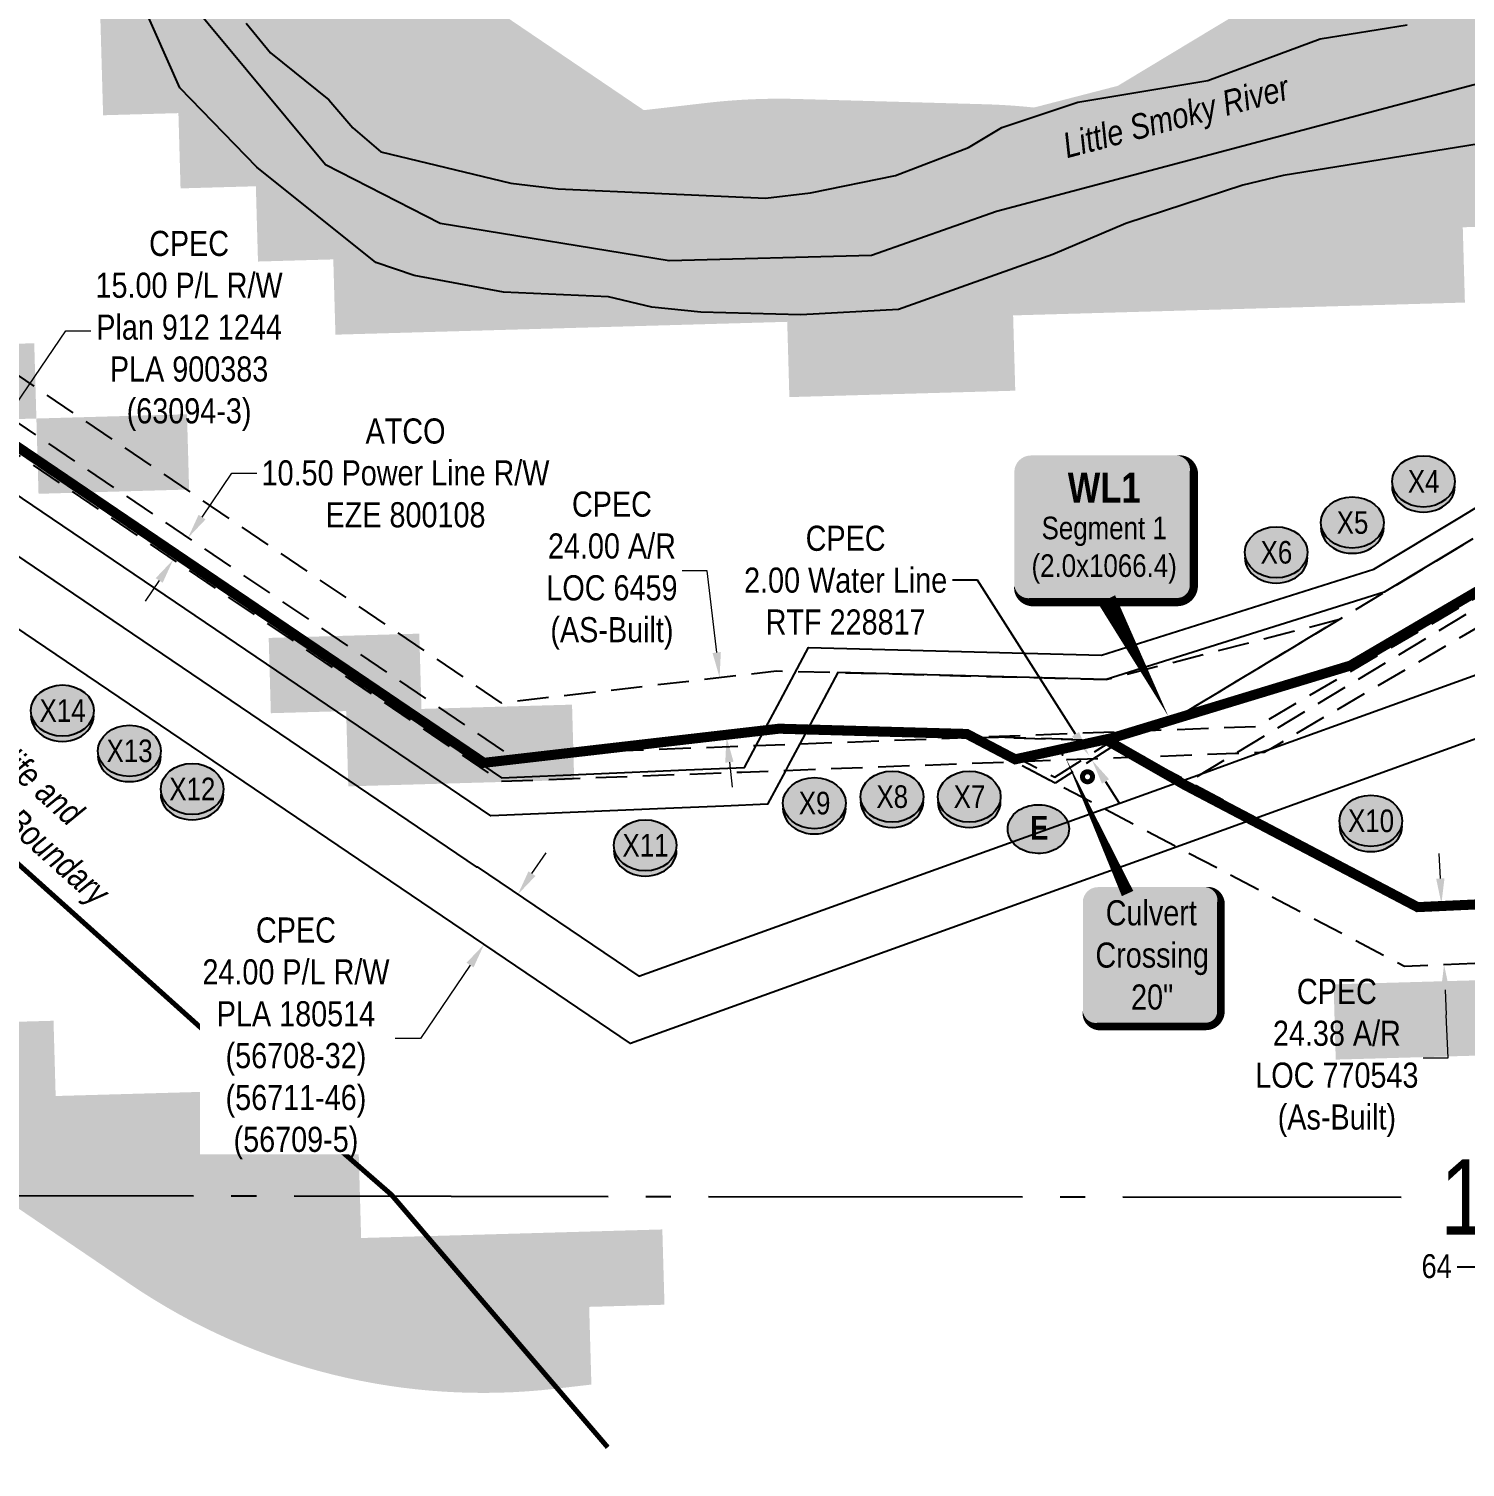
# Model space of a CAD drawing. Extents: x 491537 to 496793, y 6037618 to 6044296.
# Drawn here: x 493676 to 494248, y 6043283 to 6043856 of the extents above; entities that cross this region are included whole.
import ezdxf
from ezdxf.enums import TextEntityAlignment as Align

# ---------------------------------------------------------------- set-up
doc = ezdxf.new("R2010")
doc.units = 0
doc.header["$LTSCALE"] = 5
doc.header["$PDSIZE"] = 0.5
for name, pattern in [('DASHDOT2', [5, 2.5, -1.25, 0, -1.25]), ('DASHED2', [3.75, 2.5, -1.25]), ('foc-ACCESSROAD', [3.75, 2.5, -1.25]), ('foc-FLOWLINE', [3.75, 2.5, -1.25]), ('foc-QUARTERLINE', [33, 25, -3, 2, -3]), ('foc-WHEELTRACKS', [2, 0.4, -1.6]), ('PHANTOM', [25, 12.5, -2.5, 2.5, -2.5, 2.5, -2.5])]:
    doc.linetypes.add(name, pattern=pattern)
doc.layers.get('Defpoints').update_dxf_attribs({"color": 9})
for name, color, linetype in [('10', 1, 'Continuous'), ('9', 3, 'Continuous'), ('AS-WILDLIFE', 131, 'DASHDOT2'), ('C-AR', 13, 'foc-ACCESSROAD'), ('C-RW', 13, 'Continuous'), ('CG-NOTES', 7, 'Continuous'), ('Crossing', 7, 'Continuous'), ('F-EZE', 190, 'foc-FLOWLINE'), ('L-QSEC', 8, 'foc-QUARTERLINE'), ('L-SECLBL', 7, 'Continuous'), ('P-CROSSINGS', 250, 'Continuous'), ('P-PROPOSED', 10, 'Continuous'), ('P-TEMP-BLUE', 160, 'Continuous'), ('P-TEMP-BLUE-T', 170, 'Continuous'), ('T-WATER', 160, 'Continuous'), ('T-WATER-H', 133, 'Continuous'), ('T-WATER-P3', 160, 'foc-WHEELTRACKS'), ('T-WATER-T', 170, 'Continuous'), ('WETLAND - OPEN WATER', 140, 'PHANTOM'), ('WETLAND - SWAMP - H', 8, 'PHANTOM')]:
    doc.layers.add(name, color=color, linetype=linetype)
for name, color, linetype, lineweight in [('C-AR-T', 13, 'Continuous', 9), ('C-RW-T', 13, 'Continuous', 9), ('F-EZE-T', 190, 'Continuous', 9)]:
    doc.layers.add(name, color=color, linetype=linetype, lineweight=lineweight)
doc.styles.add('240', font='ARIALN.TTF', dxfattribs={"height": 30})
doc.styles.add('80', font='ARIALN.TTF', dxfattribs={"height": 10})
doc.styles.add('80CG', font='ARIALN.TTF', dxfattribs={"height": 10})
doc.styles.add('80L', font='ARIALN.TTF', dxfattribs={"height": 10})
doc.styles.add('BOLD', font='ARIALNB.TTF')
doc.styles.add('Crossing', font='ARIALN.TTF', dxfattribs={"height": 10})
doc.styles.add('foc-LtypeFont', font='ARIALN.TTF', dxfattribs={"height": 7.35})
doc.styles.add('SIMPLEX', font='ARIALN.TTF')
doc.linetypes.add('foc-TOPO-flowdirection-NOLINE', pattern='A,0,[">",foc-LtypeFont,S=0.3,R=0,X=0,Y=-0.945],-20,[">",foc-LtypeFont,S=0.3,R=0,X=0,Y=-0.945],0', length=20)
doc.dimstyles.new('Compass 5 000', dxfattribs={"dimscale": 5, "dimtxt": 9, "dimasz": 2, "dimexe": 0.2, "dimexo": 0.0625, "dimgap": 0.5, "dimtad": 0, "dimtih": 1, "dimtoh": 1, "dimzin": 0, "dimdsep": 46, "dimtxsty": '80CG', "dimcen": 0.1, "dimse1": 1, "dimse2": 1, "dimclrd": 256, "dimclrt": 256, "dimaunit": 1, "dimadec": 4, "dimazin": 0, "dimtfac": 0.06, "dimtofl": 0, "dimtmove": 0, "dimatfit": 1, "dimfxl": 0.2, "dimtolj": 1, "dimtzin": 0, "dimlwd": -1, "dimarcsym": 0})

# ---------------------------------------------------------------- blocks, each defined once
blk = doc.blocks.new('L-SECLBL')
at = {"layer": '9', "color": 7}
for p, q in [((-5.08, -27.83), (-12.29, -27.83)), ((20.7, -27.83), (13.5, -27.83))]:
    blk.add_line(p, q, dxfattribs=at)
at = {"layer": '10', "color": 2, "style": 'SIMPLEX'}
blk.add_attdef('SEC', text='', height=30, dxfattribs=at).set_placement((0, 0), align=Align.MIDDLE)
at = {"layer": '10', "color": 5, "style": '80L'}
blk.add_attdef('TWP', text='', height=9.5, dxfattribs=at).set_placement((-14.43, -27.37), align=Align.MIDDLE_RIGHT)
blk.add_attdef('RGE', text='', height=9.5, dxfattribs=at).set_placement((3.62, -27.37), align=Align.MIDDLE_CENTER)
blk.add_attdef('MER', text='', height=9.5, dxfattribs=at).set_placement((23.17, -27.37), align=Align.MIDDLE_LEFT)
blk = doc.blocks.new('*D74')
at = {"layer": 'Defpoints', "color": 0, "transparency": 16777216}
for p in [(493721.24, 6043665.59), (493715.37, 6043656.9), (493739.27, 6043653.4)]:
    blk.add_point(p, dxfattribs=at)
at = {"layer": 'F-EZE-T', "transparency": 16777216}
for p, q in [((493744.87, 6043661.68), (493756.72, 6043679.2)), ((493756.72, 6043679.2), (493766.72, 6043679.2)), ((493727.79, 6043636.42), (493722.19, 6043628.14))]:
    blk.add_line(p, q, dxfattribs=at)
for points in [[(493743.49, 6043662.62), (493746.25, 6043660.75), (493739.27, 6043653.4)], [(493726.41, 6043637.36), (493729.17, 6043635.49), (493733.39, 6043644.71)]]:
    blk.add_solid(points, dxfattribs=at)
at = {"layer": 'F-EZE-T', "transparency": 16777216, "insert": (493825.86, 6043679.2), "char_height": 10, "attachment_point": 5, "style": '80CG'}
blk.add_mtext('\\A1;ATCO\\P10.50 Power Line R/W\\PEZE 800108', dxfattribs=at)
blk = doc.blocks.new('*D76')
at = {"layer": 'C-RW-T', "transparency": 16777216}
for p, q in [((493876.2, 6043519.68), (493881.81, 6043527.96)), ((493851.56, 6043483.27), (493831.78, 6043454.04)), ((493831.78, 6043454.04), (493821.78, 6043454.04))]:
    blk.add_line(p, q, dxfattribs=at)
for points in [[(493874.82, 6043520.61), (493877.58, 6043518.75), (493870.6, 6043511.4)], [(493850.18, 6043484.21), (493852.94, 6043482.34), (493857.17, 6043491.55)]]:
    blk.add_solid(points, dxfattribs=at)
at = {"layer": 'Defpoints', "color": 0, "transparency": 16777216}
for p in [(493871.16, 6043511.02), (493857.17, 6043491.55), (493857.73, 6043491.17)]:
    blk.add_point(p, dxfattribs=at)
at = {"layer": 'C-RW-T', "transparency": 16777216, "insert": (493782.24, 6043454.04), "char_height": 10, "attachment_point": 5, "style": '80CG', "bg_fill": 3, "box_fill_scale": 1.1, "bg_fill_color": 256, "bg_fill_true_color": 13158600, "bg_fill_transparency": 0}
blk.add_mtext('\\A1;CPEC\\P24.00 P/L R/W\\PPLA 180514\\P(56708-32)\\P(56711-46)\\P(56709-5)', dxfattribs=at)
blk = doc.blocks.new('*D84')
at = {"layer": 'C-AR-T', "transparency": 16777216}
for p, q in [((493945.98, 6043640.33), (493935.98, 6043640.33)), ((493949.75, 6043607.73), (493945.98, 6043640.33)), ((493954.8, 6043564.04), (493955.95, 6043554.1))]:
    blk.add_line(p, q, dxfattribs=at)
for points in [[(493951.4, 6043607.93), (493948.09, 6043607.54), (493950.9, 6043597.8)], [(493956.46, 6043564.23), (493953.15, 6043563.85), (493953.65, 6043573.97)]]:
    blk.add_solid(points, dxfattribs=at)
at = {"layer": 'Defpoints', "color": 0, "transparency": 16777216}
for p in [(493910.34, 6043593.11), (493950.9, 6043597.8), (493913.1, 6043569.28)]:
    blk.add_point(p, dxfattribs=at)
at = {"layer": 'C-AR-T', "transparency": 16777216, "insert": (493908.04, 6043640.33), "char_height": 10, "attachment_point": 5, "style": '80CG'}
blk.add_mtext('\\A1;CPEC\\P24.00 A/R\\PLOC 6459\\P(AS-Built)', dxfattribs=at)
blk = doc.blocks.new('*U87')
h = blk.add_hatch(color=254)
edge = h.paths.add_edge_path()
edge.add_line((-21.5, -28.5), (21.5, -28.5))
edge.add_arc((21.5, -22.5), 6, 270, 360)
edge.add_line((27.5, -22.5), (27.5, 21))
edge.add_arc((21.5, 21), 6, 0, 90)
edge.add_line((21.5, 27), (-21.5, 27))
edge.add_arc((-21.5, 21), 6, 90, 180)
edge.add_line((-27.5, 21), (-27.5, -22.5))
edge.add_arc((-21.5, -22.5), 6, 180, 270)
at = {"color": 160, "flags": 128}
blk.add_lwpolyline([(-21.5, -28.5, 3, 3, 0), (21.5, -28.5, 3, 3, 0.414214), (27.5, -22.5, 3, 3, 0), (27.5, 21, 3, 0, 0.414214), (21.5, 27, 0, 0, 0), (-21.5, 27, 0, 0, 0.414214), (-27.5, 21, 0, 0, 0), (-27.5, -22.5, 0, 3, 0.414214)], format="xyseb", close=True, dxfattribs=at)
at = {"color": 160, "style": '80'}
blk.add_attdef('ENTER_TEXT_001', (-26.85, -4.92), '', height=10, dxfattribs=at)
blk = doc.blocks.new('*D88')
at = {"layer": 'C-AR-T', "transparency": 16777216}
for p, q in [((493668.17, 6043702.72), (493690.6, 6043735.81)), ((493690.6, 6043735.81), (493700.6, 6043735.81)), ((493648.54, 6043673.75), (493642.92, 6043665.48))]:
    blk.add_line(p, q, dxfattribs=at)
for points in [[(493666.79, 6043703.65), (493669.55, 6043701.78), (493662.56, 6043694.44)], [(493647.16, 6043674.69), (493649.91, 6043672.82), (493654.15, 6043682.03)]]:
    blk.add_solid(points, dxfattribs=at)
at = {"layer": 'Defpoints', "color": 0, "transparency": 16777216}
for p in [(493662.56, 6043694.44), (493691.19, 6043675.03), (493682.78, 6043662.62)]:
    blk.add_point(p, dxfattribs=at)
at = {"layer": 'C-AR-T', "transparency": 16777216, "insert": (493739.69, 6043735.81), "char_height": 10, "attachment_point": 5, "style": '80CG'}
blk.add_mtext('\\A1;CPEC\\P15.00 P/L R/W\\PPlan 912 1244\\PPLA 900383\\P(63094-3)', dxfattribs=at)
blk = doc.blocks.new('*D89')
at = {"layer": 'C-AR-T', "transparency": 16777216}
for p, q in [((494237.84, 6043517.76), (494237.4, 6043527.75)), ((494239.77, 6043473.42), (494240.2, 6043463.43)), ((494240.95, 6043446.27), (494240.2, 6043463.43)), ((494230.95, 6043446.27), (494240.95, 6043446.27))]:
    blk.add_line(p, q, dxfattribs=at)
for points in [[(494239.5, 6043517.83), (494236.17, 6043517.69), (494238.27, 6043507.77)], [(494241.43, 6043473.49), (494238.1, 6043473.35), (494239.33, 6043483.41)]]:
    blk.add_solid(points, dxfattribs=at)
at = {"layer": 'Defpoints', "color": 0, "transparency": 16777216}
for p in [(494236.26, 6043507.68), (494239.33, 6043483.41), (494237.32, 6043483.32)]:
    blk.add_point(p, dxfattribs=at)
at = {"layer": 'C-AR-T', "transparency": 16777216, "insert": (494196.65, 6043446.27), "char_height": 10, "attachment_point": 5, "style": '80CG'}
blk.add_mtext('\\A1;CPEC\\P24.38 A/R\\PLOC 770543\\P(As-Built)', dxfattribs=at)
blk = doc.blocks.new('xing2')
h = blk.add_hatch(color=50)
h.dxf.hatch_style = 1
edge = h.paths.add_edge_path()
edge.add_ellipse((0, 0), major_axis=(-12.5, 0), ratio=0.816297, start_angle=0, end_angle=360)
h = blk.add_hatch(color=250)
h.dxf.hatch_style = 1
edge = h.paths.add_edge_path()
edge.add_ellipse((0, -2.05), major_axis=(-12.5, 0), ratio=0.816297, start_angle=0, end_angle=180)
edge.add_line((12.5, -2.05), (12.5, 0))
edge.add_ellipse((0, 0), major_axis=(-12.5, 0), ratio=0.816297, start_angle=0, end_angle=180, ccw=False)
edge.add_line((-12.5, 0), (-12.5, -2.05))
at = {"color": 250}
blk.add_ellipse((0, 0), major_axis=(-12.5, 0), ratio=0.816297, dxfattribs=at)
blk.add_ellipse((0, -2.05), major_axis=(-12.5, 0), ratio=0.816297, start_param=0, end_param=3.141593, dxfattribs=at)
at = {"color": 250, "style": 'Crossing'}
blk.add_attdef('CROSSING', text='', height=9, dxfattribs=at).set_placement((0.09, 0.02), align=Align.MIDDLE_CENTER)
at = {"color": 250, "style": 'Crossing', "flags": 1}
for tag, p in [('OWNER', (0.09, -12.49)), ('DESCRIPTION', (0.09, -25.77)), ('LOCATION', (0.09, -39.3)), ('DWG_REF', (0.09, -52.84))]:
    blk.add_attdef(tag, text='', height=9, dxfattribs=at).set_placement(p, align=Align.MIDDLE_CENTER)
blk = doc.blocks.new('AA')
at = {"const_width": 4}
blk.add_lwpolyline([(-1, 0, 1), (1, 0, 1)], format="xyb", close=True, dxfattribs=at)
blk.add_circle((0, 0), 2)
blk = doc.blocks.new('Route_Letters')
h = blk.add_hatch(color=255)
h.dxf.hatch_style = 1
edge = h.paths.add_edge_path()
edge.add_ellipse((-0.12, 0.46), major_axis=(-11.97, 0), ratio=0.789318, start_angle=0, end_angle=360)
at = {"color": 5}
blk.add_open_spline([(-12.34, 0.46), (-12.34, -0.25), (-12.24, -0.97), (-11.72, -2.79), (-11.14, -3.88), (-9.56, -5.81), (-8.54, -6.66), (-6.22, -8.02), (-4.9, -8.54), (-2.12, -9.17), (-0.66, -9.3), (2.22, -9.13), (3.64, -8.84), (6.27, -7.89), (7.48, -7.22), (9.54, -5.6), (10.38, -4.64), (11.6, -2.54), (11.97, -1.4), (12.18, 0.91), (12.02, 2.08), (11.2, 4.3), (10.54, 5.35), (8.8, 7.2), (7.72, 7.99), (5.29, 9.24), (3.93, 9.68), (1.11, 10.18), (-0.35, 10.23), (-3.22, 9.91), (-4.61, 9.55), (-7.16, 8.47), (-8.32, 7.75), (-10.24, 6.02), (-11, 5.02), (-12.05, 2.86), (-12.32, 1.7), (-12.34, 0.52), (-12.34, 0.49), (-12.34, 0.46)], degree=3, knots=[0, 0, 0, 0, 0.219529, 0.219529, 0.575727, 0.575727, 0.931924, 0.931924, 1.288121, 1.288121, 1.644318, 1.644318, 2.000515, 2.000515, 2.356712, 2.356712, 2.712909, 2.712909, 3.069107, 3.069107, 3.425304, 3.425304, 3.781501, 3.781501, 4.137698, 4.137698, 4.493895, 4.493895, 4.850092, 4.850092, 5.20629, 5.20629, 5.562487, 5.562487, 5.918684, 5.918684, 6.274881, 6.274881, 6.283185, 6.283185, 6.283185, 6.283185], dxfattribs=at)
at = {"color": 14, "style": 'BOLD'}
blk.add_attdef('A', text='', height=9.5, dxfattribs=at).set_placement((0.22, 0.98), align=Align.MIDDLE)
blk = doc.blocks.new('*D98')
at = {"layer": 'Defpoints', "color": 0, "transparency": 16777216}
for p in [(494097.96, 6043566.75), (494098.76, 6043567.26), (494099.97, 6043565.35)]:
    blk.add_point(p, dxfattribs=at)
at = {"layer": 'P-TEMP-BLUE-T', "transparency": 16777216}
for p, q in [((494053.61, 6043636.49), (494043.61, 6043636.49)), ((494092.59, 6043575.19), (494053.61, 6043636.49)), ((494104.53, 6043556.4), (494109.9, 6043547.97))]:
    blk.add_line(p, q, dxfattribs=at)
for points in [[(494094, 6043576.08), (494091.19, 6043574.29), (494097.96, 6043566.75)], [(494105.94, 6043557.3), (494103.13, 6043555.51), (494099.17, 6043564.84)]]:
    blk.add_solid(points, dxfattribs=at)
at = {"layer": 'P-TEMP-BLUE-T', "transparency": 16777216, "insert": (494001.08, 6043636.49), "char_height": 10, "attachment_point": 5, "style": '80CG'}
blk.add_mtext('\\A1;CPEC\\P2.00 Water Line\\PRTF 228817', dxfattribs=at)

msp = doc.modelspace()

# ---------------------------------------------------------------- hatches: boundary and pattern name
at = {"layer": 'CG-NOTES'}
h = msp.add_hatch(color=254, dxfattribs=at)
edge = h.paths.add_edge_path()
edge.add_line((494074.833, 6043627.825), (494133.103, 6043627.825))
edge.add_arc((494133.103, 6043634.422), 6.597, 270, 360)
edge.add_line((494139.7, 6043634.422), (494139.7, 6043679.601))
edge.add_arc((494133.103, 6043679.601), 6.597, 0, 90)
edge.add_line((494133.103, 6043686.198), (494074.833, 6043686.198))
edge.add_arc((494074.833, 6043679.601), 6.597, 90, 180)
edge.add_line((494068.237, 6043679.601), (494068.237, 6043634.422))
edge.add_arc((494074.833, 6043634.422), 6.597, 180, 270)
at = {"layer": 'T-WATER-H'}
h = msp.add_hatch(color=256, dxfattribs=at)
h.dxf.hatch_style = 1
h.paths.add_polyline_path([(493831.319, 6044295.303), (493822.619, 6044288.727), (493813.17, 6044277.513), (493805.944, 6044264.483), (493800.517, 6044249.589), (493784.496, 6044195.4), (493777.065, 6044164.911), (493759.007, 6044117.409), (493754.355, 6044100.568), (493747.693, 6044063.192), (493726.421, 6043998.741), (493722.08, 6043982.131), (493721.82, 6043963.702), (493724.818, 6043945.7), (493730.223, 6043931.343), (493755.081, 6043872.004), (493762.371, 6043858.307), (493772.126, 6043846.503), (493795.346, 6043827.767), (493804.826, 6043816.692), (493815.976, 6043807.067), (493867.764, 6043794.63), (493886.671, 6043792.376), (493969.21, 6043788.694), (493987.126, 6043790.851), (494020.877, 6043797.702), (494049.97, 6043808.912), (494063.329, 6043816.753), (494093.588, 6043826.965), (494145.301, 6043835.556), (494190.009, 6043852.067), (494224.623, 6043857.688), (494257.435, 6043865.324), (494292.108, 6043872.709), (494368.74, 6043898.719), (494385.889, 6043901.447), (494401.252, 6043906.272), (494420.025, 6043907.141), (494454.778, 6043899.123), (494467.873, 6043892.018), (494500.629, 6043862.022), (494509.559, 6043850.729), (494523.686, 6043824.189), (494528.957, 6043809.474), (494529.838, 6043791.725), (494532.311, 6043773.442), (494533.799, 6043771.473), (494541.056, 6043761.857), (494548.232, 6043748.404), (494564.19, 6043703.062), (494582.733, 6043659.553), (494597.446, 6043632.568), (494609, 6043602.693), (494622.449, 6043575.572), (494633.639, 6043545.765), (494649.447, 6043521.086), (494669.926, 6043479.677), (494690.948, 6043416.985), (494694.211, 6043390.188), (494693.172, 6043358.049), (494675.635, 6043288.55), (494672.525, 6043269.254), (494675.119, 6043232.105), (494674.59, 6043150.26), (494677.299, 6043132.569), (494682.851, 6043117.248), (494690.193, 6043103.367), (494698.394, 6043089.821), (494707.511, 6043078.757), (494739.312, 6043049.042), (494764.635, 6043032.093), (494795.212, 6043019.414), (494822.229, 6043002.83), (494837.586, 6042996.785), (494863.721, 6042980.772), (494950.105, 6042960.872), (494965.512, 6042965.341), (494979.57, 6042972.436), (494991.894, 6042981.569), (495000.547, 6042994.074), (495008.727, 6043028.452), (495009.336, 6043048.194), (495005.345, 6043065.448), (494971.391, 6043154.396), (494967.44, 6043192.312), (494968.553, 6043232.695), (494967.391, 6043251.653), (494971.199, 6043268.461), (494991.905, 6043289.39), (495004.506, 6043297.735), (495062.213, 6043317.009), (495092.402, 6043328.321), (495129.727, 6043337.67), (495148.957, 6043337.806), (495162.175, 6043333.741), (495162.117, 6043275.882), (495154.983, 6043277.669), (495139.63, 6043283.893), (495092.354, 6043281.184), (495062.178, 6043281.288), (495044.177, 6043278.69), (495030.142, 6043272.315), (495008.116, 6043253.235), (495000.139, 6043239.387), (494997.914, 6043219.701), (494998.604, 6043200.823), (495015.186, 6043154.497), (495028.316, 6043105.343), (495040.557, 6043076.405), (495053.198, 6043028.771), (495052.251, 6043009.523), (495048.478, 6042992.168), (495041.643, 6042978.29), (495031.815, 6042968.167), (494994.699, 6042941.786), (494980.391, 6042936.198), (494945.119, 6042930.536), (494924.827, 6042930.919), (494851.973, 6042944), (494835.68, 6042949.053), (494808.882, 6042964.91), (494774.877, 6042991.698), (494761.137, 6042999.366), (494731.393, 6043011.779), (494707.973, 6043031.725), (494695.269, 6043039.779), (494684.369, 6043049.698), (494676.425, 6043061.918), (494648.257, 6043117.46), (494630.949, 6043183.329), (494628.206, 6043239.518), (494637.016, 6043317.481), (494645.301, 6043351.259), (494648.894, 6043390.241), (494647.029, 6043407.964), (494638.171, 6043441.113), (494625.828, 6043470.658), (494616.024, 6043502.641), (494608.743, 6043516.398), (494592.215, 6043541.343), (494580.544, 6043571.221), (494572.943, 6043584.509), (494566.886, 6043599.25), (494556.271, 6043630.123), (494534.402, 6043669.357), (494522.346, 6043698.53), (494515.094, 6043711.569), (494509.233, 6043726.542), (494505.205, 6043742.715), (494498.157, 6043758.752), (494488.813, 6043777.094), (494451.662, 6043833.288), (494437.153, 6043859.066), (494425.226, 6043867.151), (494407.446, 6043868.952), (494392.828, 6043862.901), (494381.882, 6043853.6), (494351.719, 6043842.781), (494324.165, 6043829.177), (494309.392, 6043823.909), (494275.591, 6043817.359), (494257.371, 6043810.94), (494175.268, 6043797.734), (494159.22, 6043793.892), (494112.627, 6043778.522), (494083.558, 6043766.287), (494022.085, 6043744.276), (493983.208, 6043742.224), (493943.413, 6043743.263), (493923.895, 6043745.242), (493906.736, 6043749.424), (493864.804, 6043751.256), (493829.282, 6043757.859), (493814.02, 6043763.116), (493766.694, 6043801.05), (493736.035, 6043832.596), (493711.132, 6043888.813), (493692.758, 6043953.397), (493681.888, 6043983.918), (493680.535, 6044002.583), (493681.307, 6044023.817), (493687.039, 6044081.705), (493701.274, 6044153.119), (493703.718, 6044172.198), (493703.118, 6044195.498), (493705.385, 6044232.505), (493709.417, 6044250.565), (493716.213, 6044265.055), (493743.825, 6044295.407)])
at = {"layer": 'WETLAND - OPEN WATER', "transparency": 33554495}
h = msp.add_hatch(color=256, dxfattribs=at)
h.dxf.hatch_style = 1
edge = h.paths.add_edge_path()
edge.add_line((495020.764, 6042899.03), (494974.16, 6042987.71))
edge.add_line((494974.16, 6042987.71), (494839.373, 6042983.877))
edge.add_line((494839.373, 6042983.877), (494838.52, 6043013.854))
edge.add_line((494838.52, 6043013.854), (494808.543, 6043013.002))
edge.add_line((494808.543, 6043013.002), (494807.69, 6043042.98))
edge.add_line((494807.69, 6043042.98), (494747.734, 6043041.274))
edge.add_line((494747.734, 6043041.274), (494746.882, 6043071.252))
edge.add_line((494746.882, 6043071.252), (494716.904, 6043070.399))
edge.add_line((494716.904, 6043070.399), (494716.051, 6043100.377))
edge.add_line((494716.051, 6043100.377), (494686.074, 6043099.524))
edge.add_line((494686.074, 6043099.524), (494675.842, 6043459.258))
edge.add_line((494675.842, 6043459.258), (494645.864, 6043458.405))
edge.add_line((494645.864, 6043458.405), (494643.306, 6043548.338))
edge.add_line((494643.306, 6043548.338), (494613.328, 6043547.486))
edge.add_line((494613.328, 6043547.486), (494612.475, 6043577.463))
edge.add_line((494612.475, 6043577.463), (494582.498, 6043576.611))
edge.add_line((494582.498, 6043576.611), (494581.645, 6043606.588))
edge.add_line((494581.645, 6043606.588), (494611.623, 6043607.441))
edge.add_line((494611.623, 6043607.441), (494610.77, 6043637.419))
edge.add_line((494610.77, 6043637.419), (494580.792, 6043636.566))
edge.add_line((494580.792, 6043636.566), (494579.087, 6043696.522))
edge.add_line((494579.087, 6043696.522), (494549.109, 6043695.669))
edge.add_line((494549.109, 6043695.669), (494546.551, 6043785.602))
edge.add_line((494546.551, 6043785.602), (494516.573, 6043784.749))
edge.add_line((494516.573, 6043784.749), (494514.868, 6043844.705))
edge.add_line((494514.868, 6043844.705), (494484.89, 6043843.852))
edge.add_line((494484.89, 6043843.852), (494483.185, 6043903.808))
edge.add_line((494483.185, 6043903.808), (494423.229, 6043902.102))
edge.add_line((494423.229, 6043902.102), (494363.274, 6043900.397))
edge.add_line((494363.274, 6043900.397), (494364.126, 6043870.419))
edge.add_line((494364.126, 6043870.419), (494244.216, 6043867.008))
edge.add_line((494244.216, 6043867.008), (494245.068, 6043837.03))
edge.add_line((494245.068, 6043837.03), (494185.113, 6043835.325))
edge.add_line((494185.113, 6043835.325), (494185.966, 6043805.347))
edge.add_line((494185.966, 6043805.347), (494066.055, 6043801.936))
edge.add_line((494066.055, 6043801.936), (494066.907, 6043771.959))
edge.add_line((494066.907, 6043771.959), (493976.974, 6043769.401))
edge.add_line((493976.974, 6043769.401), (493976.122, 6043799.378))
edge.add_line((493976.122, 6043799.378), (493826.233, 6043795.115))
edge.add_line((493826.233, 6043795.115), (493825.381, 6043825.092))
edge.add_line((493825.381, 6043825.092), (493795.403, 6043824.24))
edge.add_line((493795.403, 6043824.24), (493794.55, 6043854.217))
edge.add_line((493794.55, 6043854.217), (493764.572, 6043853.365))
edge.add_line((493764.572, 6043853.365), (493762.867, 6043913.32))
edge.add_line((493762.867, 6043913.32), (493732.889, 6043912.467))
edge.add_line((493732.889, 6043912.467), (493732.017, 6043943.144))
edge.add_arc((493644.487, 6043709.105), 249.871, 69.49429, 90.67085)
edge.add_line((493641.561, 6043958.959), (493642.104, 6043939.887))
edge.add_line((493642.104, 6043939.887), (493672.081, 6043940.74))
edge.add_line((493672.081, 6043940.74), (493673.787, 6043880.784))
edge.add_line((493673.787, 6043880.784), (493703.764, 6043881.637))
edge.add_line((493703.764, 6043881.637), (493705.47, 6043821.682))
edge.add_line((493705.47, 6043821.682), (493735.448, 6043822.534))
edge.add_line((493735.448, 6043822.534), (493736.3, 6043792.557))
edge.add_line((493736.3, 6043792.557), (493766.278, 6043793.409))
edge.add_line((493766.278, 6043793.409), (493767.131, 6043763.432))
edge.add_line((493767.131, 6043763.432), (493797.108, 6043764.284))
edge.add_line((493797.108, 6043764.284), (493797.961, 6043734.307))
edge.add_line((493797.961, 6043734.307), (493977.827, 6043739.423))
edge.add_line((493977.827, 6043739.423), (493978.68, 6043709.445))
edge.add_line((493978.68, 6043709.445), (494068.613, 6043712.003))
edge.add_line((494068.613, 6043712.003), (494067.76, 6043741.981))
edge.add_line((494067.76, 6043741.981), (494247.626, 6043747.097))
edge.add_line((494247.626, 6043747.097), (494246.774, 6043777.075))
edge.add_line((494246.774, 6043777.075), (494336.707, 6043779.633))
edge.add_line((494336.707, 6043779.633), (494335.854, 6043809.611))
edge.add_line((494335.854, 6043809.611), (494455.765, 6043813.022))
edge.add_line((494455.765, 6043813.022), (494456.618, 6043783.044))
edge.add_line((494456.618, 6043783.044), (494486.596, 6043783.897))
edge.add_line((494486.596, 6043783.897), (494488.301, 6043723.941))
edge.add_line((494488.301, 6043723.941), (494518.279, 6043724.794))
edge.add_line((494518.279, 6043724.794), (494520.837, 6043634.861))
edge.add_line((494520.837, 6043634.861), (494550.815, 6043635.713))
edge.add_line((494550.815, 6043635.713), (494551.667, 6043605.736))
edge.add_line((494551.667, 6043605.736), (494521.69, 6043604.883))
edge.add_line((494521.69, 6043604.883), (494522.542, 6043574.905))
edge.add_line((494522.542, 6043574.905), (494552.52, 6043575.758))
edge.add_line((494552.52, 6043575.758), (494554.225, 6043515.802))
edge.add_line((494554.225, 6043515.802), (494584.203, 6043516.655))
edge.add_line((494584.203, 6043516.655), (494585.056, 6043486.677))
edge.add_line((494585.056, 6043486.677), (494615.034, 6043487.53))
edge.add_line((494615.034, 6043487.53), (494617.592, 6043397.597))
edge.add_line((494617.592, 6043397.597), (494623.56, 6043187.752))
edge.add_line((494623.56, 6043187.752), (494626.971, 6043067.841))
edge.add_line((494626.971, 6043067.841), (494656.949, 6043068.694))
edge.add_line((494656.949, 6043068.694), (494658.654, 6043008.739))
edge.add_line((494658.654, 6043008.739), (494688.632, 6043009.591))
edge.add_line((494688.632, 6043009.591), (494689.484, 6042979.613))
edge.add_line((494689.484, 6042979.613), (494779.418, 6042982.171))
edge.add_line((494779.418, 6042982.171), (494781.123, 6042922.216))
edge.add_line((494781.123, 6042922.216), (494841.078, 6042923.921))
edge.add_line((494841.078, 6042923.921), (494842.784, 6042863.966))
edge.add_line((494842.784, 6042863.966), (494992.672, 6042868.229))
edge.add_line((494992.672, 6042868.229), (494991.82, 6042898.206))
edge.add_line((494991.82, 6042898.206), (495020.764, 6042899.03))
at = {"layer": 'WETLAND - SWAMP - H', "transparency": 33554495}
h = msp.add_hatch(color=256, dxfattribs=at)
h.dxf.hatch_style = 1
edge = h.paths.add_edge_path()
edge.add_line((494213.462, 6043896.135), (494183.89, 6043878.302))
edge.add_line((494183.89, 6043878.302), (494184.26, 6043865.303))
edge.add_line((494184.26, 6043865.303), (494161.248, 6043864.648))
edge.add_line((494161.248, 6043864.648), (494125.087, 6043842.842))
edge.add_line((494125.087, 6043842.842), (494109.415, 6043833.39))
edge.add_line((494109.415, 6043833.39), (494076.054, 6043824.76))
edge.add_arc((494049.594, 6043576.293), 249.871, 83.92147, 88.39353)
edge.add_line((494056.6, 6043826.066), (493981.535, 6043828.171))
edge.add_arc((493974.53, 6043578.398), 249.871, 88.39353, 96.59724)
edge.add_line((493945.822, 6043826.615), (493920.73, 6043823.713))
edge.add_line((493920.73, 6043823.713), (493784.695, 6043915.931))
edge.add_arc((493644.487, 6043709.105), 249.871, 55.86647, 69.49429)
edge.add_line((493732.017, 6043943.144), (493732.889, 6043912.467))
edge.add_line((493732.889, 6043912.467), (493762.867, 6043913.32))
edge.add_line((493762.867, 6043913.32), (493764.572, 6043853.365))
edge.add_line((493764.572, 6043853.365), (493794.55, 6043854.217))
edge.add_line((493794.55, 6043854.217), (493795.403, 6043824.24))
edge.add_line((493795.403, 6043824.24), (493825.381, 6043825.092))
edge.add_line((493825.381, 6043825.092), (493826.233, 6043795.115))
edge.add_line((493826.233, 6043795.115), (493976.122, 6043799.378))
edge.add_line((493976.122, 6043799.378), (493976.974, 6043769.401))
edge.add_line((493976.974, 6043769.401), (494066.907, 6043771.959))
edge.add_line((494066.907, 6043771.959), (494066.055, 6043801.936))
edge.add_line((494066.055, 6043801.936), (494185.966, 6043805.347))
edge.add_line((494185.966, 6043805.347), (494185.113, 6043835.325))
edge.add_line((494185.113, 6043835.325), (494245.068, 6043837.03))
edge.add_line((494245.068, 6043837.03), (494244.216, 6043867.008))
edge.add_line((494244.216, 6043867.008), (494364.126, 6043870.419))
edge.add_line((494364.126, 6043870.419), (494363.274, 6043900.397))
edge.add_line((494363.274, 6043900.397), (494423.229, 6043902.102))
edge.add_line((494423.229, 6043902.102), (494422.377, 6043932.08))
edge.add_line((494422.377, 6043932.08), (494392.399, 6043931.227))
edge.add_line((494392.399, 6043931.227), (494390.736, 6043989.687))
edge.add_arc((494500.602, 6043765.265), 249.871, 116.08412, 124.08456)
edge.add_line((494360.57, 6043972.212), (494313.948, 6043953.208))
edge.add_arc((494408.266, 6043721.821), 249.871, 112.17665, 121.09176)
edge.add_line((494279.229, 6043935.796), (494272.378, 6043931.665))
edge.add_line((494272.378, 6043931.665), (494272.488, 6043927.816))
edge.add_line((494272.488, 6043927.816), (494265.676, 6043927.623))
edge.add_line((494265.676, 6043927.623), (494242.882, 6043913.877))
edge.add_line((494242.882, 6043913.877), (494243.363, 6043896.986))
edge.add_line((494243.363, 6043896.986), (494213.462, 6043896.135))
h = msp.add_hatch(color=256, dxfattribs=at)
h.dxf.hatch_style = 1
h.paths.add_polyline_path([(493678.903, 6043700.918), (493618.948, 6043699.213), (493618.095, 6043729.19), (493558.14, 6043727.485), (493557.287, 6043757.463), (493647.22, 6043760.021), (493648.073, 6043730.043), (493678.05, 6043730.896)])
h = msp.add_hatch(color=256, dxfattribs=at)
h.dxf.hatch_style = 1
h.paths.add_polyline_path([(493678.903, 6043700.918), (493738.858, 6043702.624), (493739.711, 6043672.646), (493679.756, 6043670.941)])
h = msp.add_hatch(color=256, dxfattribs=at)
h.dxf.hatch_style = 1
h.paths.add_polyline_path([(493831.349, 6043615.249), (493832.202, 6043585.271), (493892.158, 6043586.976), (493893.01, 6043556.999), (493803.077, 6043554.441), (493802.224, 6043584.418), (493772.247, 6043583.566), (493771.394, 6043613.543)])
h = msp.add_hatch(color=256, dxfattribs=at)
h.dxf.hatch_style = 1
edge = h.paths.add_edge_path()
edge.add_line((493885.497, 6043314.552), (493899.859, 6043316.213))
edge.add_line((493899.859, 6043316.213), (493898.979, 6043347.155))
edge.add_line((493898.979, 6043347.155), (493928.957, 6043348.008))
edge.add_line((493928.957, 6043348.008), (493928.104, 6043377.985))
edge.add_line((493928.104, 6043377.985), (493808.193, 6043374.575))
edge.add_line((493808.193, 6043374.575), (493806.488, 6043434.53))
edge.add_line((493806.488, 6043434.53), (493686.577, 6043431.119))
edge.add_line((493686.577, 6043431.119), (493685.725, 6043461.097))
edge.add_line((493685.725, 6043461.097), (493655.747, 6043460.244))
edge.add_line((493655.747, 6043460.244), (493654.894, 6043490.222))
edge.add_line((493654.894, 6043490.222), (493475.028, 6043485.106))
edge.add_line((493475.028, 6043485.106), (493476.075, 6043448.315))
edge.add_arc((493628.506, 6043646.306), 249.871, 232.40779, 235.90883)
edge.add_line((493488.45, 6043439.376), (493505.013, 6043428.165))
edge.add_arc((493645.069, 6043635.096), 249.871, 235.90883, 276.03588)
edge.add_line((493671.343, 6043386.61), (493716.581, 6043355.942))
edge.add_arc((493856.789, 6043562.769), 249.871, 235.86647, 276.59724)
h = msp.add_hatch(color=256, dxfattribs=at)
h.dxf.hatch_style = 1
h.paths.add_polyline_path([(494406.042, 6043451.583), (494196.198, 6043445.615), (494195.345, 6043475.592), (494405.189, 6043481.561)])

# ---------------------------------------------------------------- linework, layer by layer
at = {"color": 160, "flags": 128}
msp.add_lwpolyline([(494088.584, 6043565.971, 0, 4.997, 0), (494113.32, 6043511.748, 0, 0, 0)], format="xyseb", dxfattribs=at)
at = {"layer": 'AS-WILDLIFE', "const_width": 2, "flags": 128}
msp.add_lwpolyline([(493332.047, 6043846.967), (493388.013, 6043791.133), (493448.107, 6043732.321), (493508.762, 6043674.089), (493569.973, 6043616.441), (493631.734, 6043559.382), (493756.884, 6043447.056), (493820.26, 6043391.798), (493906.362, 6043291.214)], dxfattribs=at)
at = {"layer": 'C-AR', "flags": 128}
for points in [[(494156.476, 6042912.178), (494256.44, 6042925.817), (494523.766, 6042962.292), (494513.301, 6042971.523), (494518.628, 6043282.4), (494500.61, 6043353.707), (494458.542, 6043470.876), (494423.373, 6043491.413), (494223.522, 6043482.723), (494049.273, 6043574.204), (494107.28, 6043572.676), (494125.394, 6043577.362), (494215.63, 6043631.778), (494250.86, 6043653.025), (494257.299, 6043656.908), (494259.413, 6043658.182), (494398.204, 6043741.879), (494473.489, 6043772.581), (494482.255, 6043751.488), (494482.842, 6043750.075), (494409.164, 6043720.029), (494257.266, 6043628.427), (494156.425, 6043567.614), (494136.795, 6043555.777), (494229.03, 6043507.352), (494343.338, 6043512.594), (494428.728, 6043516.509), (494478.479, 6043487.456), (494523.944, 6043360.826), (494543.048, 6043285.225), (494537.858, 6042982.354), (494545.318, 6042975.773), (494618.297, 6042961.187), (494631.859, 6042952.009), (494256.412, 6042901.216), (494156.447, 6042887.577)], [(493379.102, 6043738.577), (493432.7, 6043746.716), (493462.85, 6043751.294), (493488.374, 6043755.169), (493518.003, 6043759.668), (493528.665, 6043761.288), (493531.32, 6043761.691), (493534.66, 6043761.286), (493621.884, 6043750.718), (493623.724, 6043750.495), (493627.273, 6043748.09), (493863.826, 6043587.73), (493973.55, 6043600.42), (494104.842, 6043596.961), (494197.699, 6043620.965), (494125.394, 6043577.362), (494107.28, 6043572.676), (493974.617, 6043576.396), (493856.789, 6043562.769), (493614.325, 6043727.136), (493530.896, 6043737.244), (493520.835, 6043735.731), (493491.132, 6043731.198), (493461.993, 6043726.768), (493431.827, 6043722.181), (493377.986, 6043714.06)]]:
    msp.add_lwpolyline(points, dxfattribs=at)
at = {"layer": 'C-RW'}
for points in [[(495162.58, 6043740.764), (495092.802, 6043752.008), (495062.648, 6043756.868), (494854.243, 6043790.452), (494257.092, 6043575.224), (494118.689, 6043525.208), (494079.811, 6043511.188), (493915.473, 6043452.096), (493645.069, 6043635.096), (493603.682, 6043663.107), (493593.055, 6043670.299), (493531.907, 6043677.683), (493505.769, 6043673.697), (493499.448, 6043717.306), (493497.481, 6043730.646), (493497.29, 6043732.124), (493495.946, 6043741.036), (493493.746, 6043755.882), (493487.562, 6043754.944), (493462.026, 6043751.066), (493431.86, 6043746.485), (493331.891, 6043731.305)], [(493331.858, 6043706.98), (493431.827, 6043722.181), (493461.993, 6043726.768), (493491.132, 6043731.198), (493497.328, 6043732.141), (493520.81, 6043735.72), (493530.896, 6043737.244), (493614.325, 6043727.136), (493636.746, 6043711.937), (493645.022, 6043706.328), (493864.081, 6043557.826), (493937.564, 6043560.963), (493960.776, 6043561.953), (493965.456, 6043570.71), (493973.918, 6043586.54), (493986.331, 6043609.759), (494102.939, 6043606.686), (494211.351, 6043640.876), (494245.579, 6043661.521), (494254.136, 6043666.683)], [(494250.745, 6043652.964), (494215.497, 6043631.706), (494104.842, 6043596.961), (493997.994, 6043599.776), (493991.315, 6043587.281), (493982.81, 6043571.374), (493978.172, 6043562.695), (493977.081, 6043560.655), (493969.964, 6043547.342), (493952.568, 6043546.6), (493929.357, 6043545.609), (493859.77, 6043542.639), (493636.612, 6043693.916), (493628.339, 6043699.525), (493608.918, 6043712.692), (493531.125, 6043722.117), (493523.024, 6043720.892), (493499.565, 6043717.324), (493493.359, 6043716.382), (493461.972, 6043711.616), (493431.807, 6043707.016), (493331.838, 6043691.815)], [(493658.492, 6043654.918), (493854.018, 6043522.371), (493854.366, 6043522.387), (493918.778, 6043478.785), (494040.484, 6043522.629), (494142.792, 6043559.489), (494165.978, 6043567.88), (494170.307, 6043569.439), (494257.122, 6043600.731)]]:
    msp.add_lwpolyline(points, dxfattribs=at)
at = {"layer": 'CG-NOTES', "color": 1, "true_color": 0xff1414, "flags": 128}
msp.add_lwpolyline([(494074.833, 6043627.825, 3.298, 3.298, 0), (494133.103, 6043627.825, 3.298, 3.298, 0.4142136), (494139.7, 6043634.422, 3.298, 3.298, 0), (494139.7, 6043679.601, 3.298, 0, 0.4142136), (494133.103, 6043686.198, 0, 0, 0), (494074.833, 6043686.198, 0, 0, 0.4142136), (494068.237, 6043679.601, 0, 0, 0), (494068.237, 6043634.422, 0, 3.298, 0.4142136)], format="xyseb", close=True, dxfattribs=at)
msp.add_lwpolyline([(494129.572, 6043582.321, 0, 7.496, 0), (494105.031, 6043628.804, 0, 0, 0)], format="xyseb", dxfattribs=at)
at = {"layer": 'Crossing', "color": 1}
msp.add_point((494087.357, 6043567.013), dxfattribs=at)
at = {"layer": 'F-EZE', "flags": 128}
for points in [[(493331.87, 6043716.046), (493431.84, 6043731.278), (493462.005, 6043735.872), (493495.984, 6043741.052), (493519.566, 6043744.645), (493528.152, 6043745.953), (493527.875, 6043761.065), (493527.691, 6043771.111), (493533.687, 6043771.22), (493533.873, 6043761.063), (493534.146, 6043746.039), (493614.664, 6043736.06), (493621.141, 6043750.489), (493624.993, 6043759.071), (493630.464, 6043756.617), (493626.533, 6043747.86), (493620.26, 6043733.883), (493867.1, 6043566.948), (493942.301, 6043569.823), (493965.456, 6043570.709), (493982.81, 6043571.372), (494124.434, 6043576.791), (494164.726, 6043578.333), (494257.16, 6043632.522), (494407.082, 6043720.415), (494404.334, 6043724.674), (494409.374, 6043727.927), (494412.474, 6043723.124), (494482.26, 6043751.477), (494550.276, 6043779.11), (494657.404, 6043822.634), (494656.263, 6043827.079), (494662.075, 6043828.571), (494663.216, 6043824.126), (494706.7, 6043829.219), (494706.437, 6043833.66), (494712.427, 6043834.015), (494712.689, 6043829.573), (494814.384, 6043829.695), (494814.779, 6043834.663), (494820.76, 6043834.187), (494820.365, 6043829.22), (495062.68, 6043790.186), (495092.835, 6043785.328), (495162.613, 6043774.087)], [(495162.603, 6043763.463), (495092.825, 6043774.703), (495062.67, 6043779.561), (494848.853, 6043814.004), (494816.561, 6043819.206), (494710.303, 6043819.127), (494662.843, 6043813.518), (494414.625, 6043712.672), (494257.145, 6043620.35), (494170.306, 6043569.44), (494167.761, 6043567.949), (494165.978, 6043567.881), (494156.261, 6043567.509), (494105.844, 6043565.579), (493977.08, 6043560.653), (493959.726, 6043559.989), (493936.57, 6043559.103), (493864.068, 6043556.332), (493644.154, 6043705.056), (493635.876, 6043710.655), (493613.785, 6043725.596), (493531.304, 6043735.819), (493521.095, 6043734.263), (493497.55, 6043730.676), (493461.991, 6043725.254), (493431.825, 6043720.662), (493331.856, 6043705.42)]]:
    msp.add_lwpolyline(points, dxfattribs=at)
at = {"layer": 'L-QSEC'}
msp.add_line((493451.488, 6043391.71), (494222.258, 6043390.782), dxfattribs=at)
at = {"layer": 'P-PROPOSED', "const_width": 3.998, "flags": 128}
for points in [[(494499.821, 6043760.786), (494481.303, 6043753.259), (494411.648, 6043724.946), (494406.127, 6043722.172), (494256.149, 6043634.247), (494202.077, 6043602.547), (494107.048, 6043573.648), (494068.57, 6043565.202), (494049.335, 6043575.301), (493974.573, 6043577.397), (493857.043, 6043563.804), (493644.754, 6043707.716), (493624.016, 6043677.086), (493657.105, 6043654.651), (493644.801, 6043636.483), (493629.066, 6043647.133)], [(494104.534, 6043573.096), (494136.314, 6043554.9), (494228.805, 6043506.342), (494343.384, 6043511.595), (494428.479, 6043515.497), (494477.661, 6043486.776), (494522.987, 6043360.534), (494542.046, 6043285.11), (494536.851, 6042981.909), (494544.858, 6042974.845), (494617.903, 6042960.247), (494631.307, 6042951.176), (494750.714, 6042873.62), (494867.728, 6042650.958)]]:
    msp.add_lwpolyline(points, dxfattribs=at)
at = {"layer": 'P-TEMP-BLUE', "linetype": 'DASHED2'}
msp.add_lwpolyline([(494428.23, 6043514.485), (494228.58, 6043505.331), (494107.334, 6043570.341), (494084.495, 6043555.713), (494049.075, 6043574.308), (493974.617, 6043576.396), (493856.789, 6043562.769), (493645.022, 6043706.328), (493607.766, 6043651.315), (493606.111, 6043652.436), (493644.487, 6043709.105), (493857.297, 6043564.84), (493974.53, 6043578.398), (494049.594, 6043576.293), (494084.308, 6043558.069), (494107.28, 6043572.676), (494229.03, 6043507.352), (494428.728, 6043516.509)], dxfattribs=at)
at = {"layer": 'T-WATER'}
for points in [[(494257.371, 6043810.94), (494175.268, 6043797.734), (494159.22, 6043793.892), (494112.627, 6043778.522), (494083.558, 6043766.287), (494022.085, 6043744.276), (493983.208, 6043742.224), (493943.413, 6043743.263), (493923.895, 6043745.242), (493906.736, 6043749.424), (493864.804, 6043751.256), (493829.282, 6043757.859), (493814.02, 6043763.116), (493766.694, 6043801.05), (493736.035, 6043832.596), (493711.132, 6043888.813)], [(493762.371, 6043858.307), (493772.126, 6043846.503), (493795.346, 6043827.767), (493804.826, 6043816.692), (493815.976, 6043807.067), (493867.764, 6043794.63), (493886.671, 6043792.376), (493969.21, 6043788.694), (493987.126, 6043790.851), (494020.877, 6043797.702), (494049.97, 6043808.912), (494063.329, 6043816.753), (494093.588, 6043826.965), (494145.301, 6043835.556), (494190.009, 6043852.067), (494224.623, 6043857.688)]]:
    msp.add_lwpolyline(points, dxfattribs=at)
at = {"layer": 'T-WATER-P3', "linetype": 'foc-TOPO-flowdirection-NOLINE', "flags": 128}
msp.add_lwpolyline([(494647.604, 6043485.533), (494637.981, 6043512.48), (494576.485, 6043626.989), (494522.411, 6043750.51), (494488.482, 6043832.151), (494451.373, 6043881.984), (494394.118, 6043881.985), (494353.77, 6043866.854), (494300.814, 6043846.996), (494061.193, 6043783.379), (494011.36, 6043765.884), (493930.779, 6043763.764), (493839.596, 6043778.608), (493794.004, 6043801.933), (493731.448, 6043877.213), (493706.002, 6043959.914), (493729.328, 6044118.955), (493763.256, 6044259.441), (493795.57, 6044295.345)], dxfattribs=at)

# ---------------------------------------------------------------- block references
ref = msp.add_blockref('*U87', (494123, 6043487.318), dxfattribs=dict(xscale=0.999485, yscale=0.999485, zscale=0.999485))
ref.add_attrib('ENTER_TEXT_001', 'Culvert', (494104.629, 6043499.084), dxfattribs={"color": 160, "height": 9.9948, "style": '80'})
ref.add_attrib('ENTER_TEXT_002', 'Crossing', (494100.535, 6043482.249), dxfattribs={"color": 160, "height": 9.9948, "style": '80'})
ref.add_attrib('ENTER_TEXT_003', '20"', (494114.709, 6043465.55), dxfattribs={"color": 160, "height": 9.9948, "style": '80'})
at = {"layer": 'CG-NOTES', "xscale": 0.999485, "yscale": 0.999485, "zscale": 0.999485}
msp.add_blockref('AA', (494097.371, 6043558.261), dxfattribs=at)
msp.add_blockref('Route_Letters', (494077.923, 6043536.959), dxfattribs=at).add_auto_attribs({'A': 'E'})
at = {"layer": 'L-SECLBL', "xscale": 0.999485, "yscale": 0.999485, "zscale": 0.999485}
msp.add_blockref('L-SECLBL', (494256.875, 6043390.741), dxfattribs=at).add_auto_attribs({'SEC': '15', 'TWP': '64', 'RGE': '21', 'MER': '5'})
at = {"layer": 'P-CROSSINGS', "xscale": 0.999485, "yscale": 0.999485, "zscale": 0.999485}
for p, values in [((494231.111, 6043675.873), {'CROSSING': 'X4'}), ((494202.798, 6043659.49), {'CROSSING': 'X5'}), ((494172.498, 6043647.633), {'CROSSING': 'X6'}), ((493689.237, 6043584.604), {'CROSSING': 'X14'}), ((493715.923, 6043568.564), {'CROSSING': 'X13'}), ((493740.897, 6043553.371), {'CROSSING': 'X12'}), ((493988.63, 6043547.753), {'CROSSING': 'X9'}), ((494019.544, 6043550.328), {'CROSSING': 'X8'}), ((494050.297, 6043550.328), {'CROSSING': 'X7'}), ((494210.173, 6043540.703), {'CROSSING': 'X10'}), ((493921.301, 6043530.957), {'CROSSING': 'X11'})]:
    msp.add_blockref('xing2', p, dxfattribs=at).add_auto_attribs(values)

# ---------------------------------------------------------------- texts
at = {"layer": 'AS-WILDLIFE', "insert": (493658.042, 6043561.957), "char_height": 10, "attachment_point": 5, "rotation": 318.09118, "style": '240'}
msp.add_mtext_dynamic_manual_height_columns('{\\fArial Narrow|b0|i1|c0|p34;Key Wildlife and\\PBiodiversity Zone Boundary}', width=173.10184, gutter_width=45, heights=[0], dxfattribs=at)
at = {"layer": 'CG-NOTES', "color": 1, "true_color": 0xff1414}
for s, insert, char_height, attachment_point, style in [('WL1', (494104.011, 6043673.409), 11.9938, 5, 'BOLD'), ('Segment 1\\P(2.0x1066.4)', (494104.011, 6043661.834), 8.99536, 2, '80')]:
    msp.add_mtext(s, dxfattribs=dict(at, insert=insert, char_height=char_height, attachment_point=attachment_point, style=style))
at = {"layer": 'T-WATER-T', "linetype": 'Continuous', "insert": (494086.428, 6043814.145), "char_height": 10, "attachment_point": 1, "rotation": 14.86839, "style": '80L'}
msp.add_mtext_dynamic_manual_height_columns('\\pi0.241;{\\fArial Narrow|b0|i1|c0|p34;Little Smoky River}', width=93.40832, gutter_width=50, heights=[0], dxfattribs=at)

# ---------------------------------------------------------------- dimensions: what is measured, and where the dimension line sits
at = {"layer": 'C-AR-T'}
for base, p1, p2, angle, text, picture, middle in [((493662.558, 6043694.439), (493682.778, 6043662.621), (493691.19, 6043675.029), 55.86647, 'CPEC\\P15.00 P/L R/W\\PPlan 912 1244\\PPLA 900383\\P(63094-3)', '*D88', (493739.688, 6043735.808)), ((493950.898, 6043597.801), (493913.097, 6043569.281), (493910.341, 6043593.11), 96.59725, 'CPEC\\P24.00 A/R\\PLOC 6459\\P(AS-Built)', '*D84', (493908.036, 6043640.328))]:
    dim = msp.add_linear_dim(base=base, p1=p1, p2=p2, angle=angle, text=text, dimstyle='Compass 5 000', dxfattribs=at)
    dim.commit()
    dim.dimension.update_dxf_attribs({"geometry": picture, "text_midpoint": middle, "dimtype": 161})
dim = msp.add_linear_dim(base=(494239.332, 6043483.41), p1=(494236.261, 6043507.684), p2=(494237.321, 6043483.323), angle=272.49, text='CPEC\\P24.38 A/R\\PLOC 770543\\P(As-Built)', dimstyle='Compass 5 000', override={"dimtmove": 1}, dxfattribs=at)
dim.commit()
dim.dimension.update_dxf_attribs({"geometry": '*D89', "text_midpoint": (494228.518, 6043446.269), "dimtype": 161})
at = {"layer": 'F-EZE-T'}
dim = msp.add_linear_dim(base=(493739.268, 6043653.399), p1=(493715.366, 6043656.896), p2=(493721.244, 6043665.588), angle=55.93011, text='ATCO\\P10.50 Power Line R/W\\PEZE 800108', dimstyle='Compass 5 000', dxfattribs=at)
dim.commit()
dim.dimension.update_dxf_attribs({"geometry": '*D74', "text_midpoint": (493825.859, 6043679.201), "dimtype": 161})
at = {"layer": 'P-TEMP-BLUE-T'}
dim = msp.add_linear_dim(base=(494097.957, 6043566.748), p1=(494099.974, 6043565.354), p2=(494098.762, 6043567.26), angle=122.45032, text='CPEC\\P2.00 Water Line\\PRTF 228817', dimstyle='Compass 5 000', dxfattribs=at)
dim.commit()
dim.dimension.update_dxf_attribs({"geometry": '*D98', "text_midpoint": (494001.084, 6043636.485), "dimtype": 161})

# ---------------------------------------------------------------- next in the draw order: dimensions: what is measured, and where the dimension line sits
at = {"layer": 'C-RW-T'}
dim = msp.add_linear_dim(base=(493857.167, 6043491.555), p1=(493871.162, 6043511.017), p2=(493857.732, 6043491.172), angle=235.91127, text='CPEC\\P24.00 P/L R/W\\PPLA 180514\\P(56708-32)\\P(56711-46)\\P(56709-5)', dimstyle='Compass 5 000', override={"dimtfill": 1}, dxfattribs=at)
dim.commit()
dim.dimension.update_dxf_attribs({"geometry": '*D76', "text_midpoint": (493782.238, 6043454.038), "dimtype": 161})

doc.saveas('drawing.dxf')
